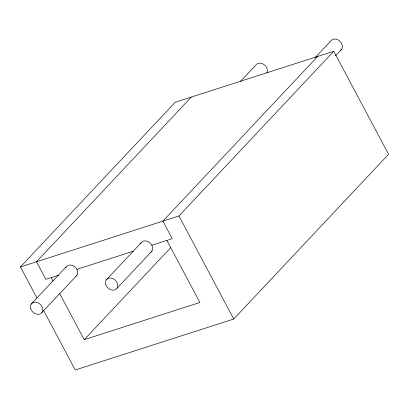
<?xml version="1.0" encoding="UTF-8"?>
<svg xmlns="http://www.w3.org/2000/svg" width="409" height="409" viewBox="0 0 409 409"><rect width="100%" height="100%" fill="white"/><g stroke="black" fill="none" stroke-linecap="round" stroke-linejoin="round"><path stroke-width="0.61" d="M36.917 297.91L20.45 266.939L175.246 102.235L333.754 51.263L388.55 154.316L233.754 319.02L75.246 369.992L43.507 310.298M191.31 97.066L36.513 261.775L45.854 279.337L58.426 275.298M31.268 304.015L66.186 266.862M240.185 81.723L255.901 65.005A6.846 5.363 43.2 0 1 264.117 64.617A6.846 5.363 43.2 0 1 266.893 73.027M42.015 312.435L76.933 275.283M106.238 279.904L141.156 242.757M315.155 57.618L330.871 40.9A6.846 5.363 43.2 0 1 339.997 41.278A6.846 5.363 43.2 0 1 340.636 50.317M317.691 56.427L162.894 221.131L172.235 238.698L151.882 245.242M20.45 266.939L178.958 215.967L333.754 51.263M116.984 288.325L151.903 251.177M335.508 55.818L341.617 49.32M59.612 293.417L84.213 339.685L170.793 247.563M76.912 269.352L133.293 251.223M84.213 339.685L199.878 302.486L166.877 240.42M178.958 215.967L233.754 319.02M51.212 277.619L53.012 281.003M65.731 267.696A6.846 5.363 43.2 0 1 74.873 266.842A6.846 5.363 43.2 0 1 75.951 276.285M140.701 243.585A6.846 5.363 43.2 0 1 149.842 242.731A6.846 5.363 43.2 0 1 150.921 252.174M105.634 284.265A6.846 5.363 43.2 0 0 116.008 289.327A6.846 5.363 43.2 0 0 113.196 278.759A6.846 5.363 43.2 0 0 105.634 284.265M30.665 308.371A6.846 5.363 43.2 0 0 41.038 313.437A6.846 5.363 43.2 0 0 38.226 302.864A6.846 5.363 43.2 0 0 30.665 308.371"/></g></svg>
